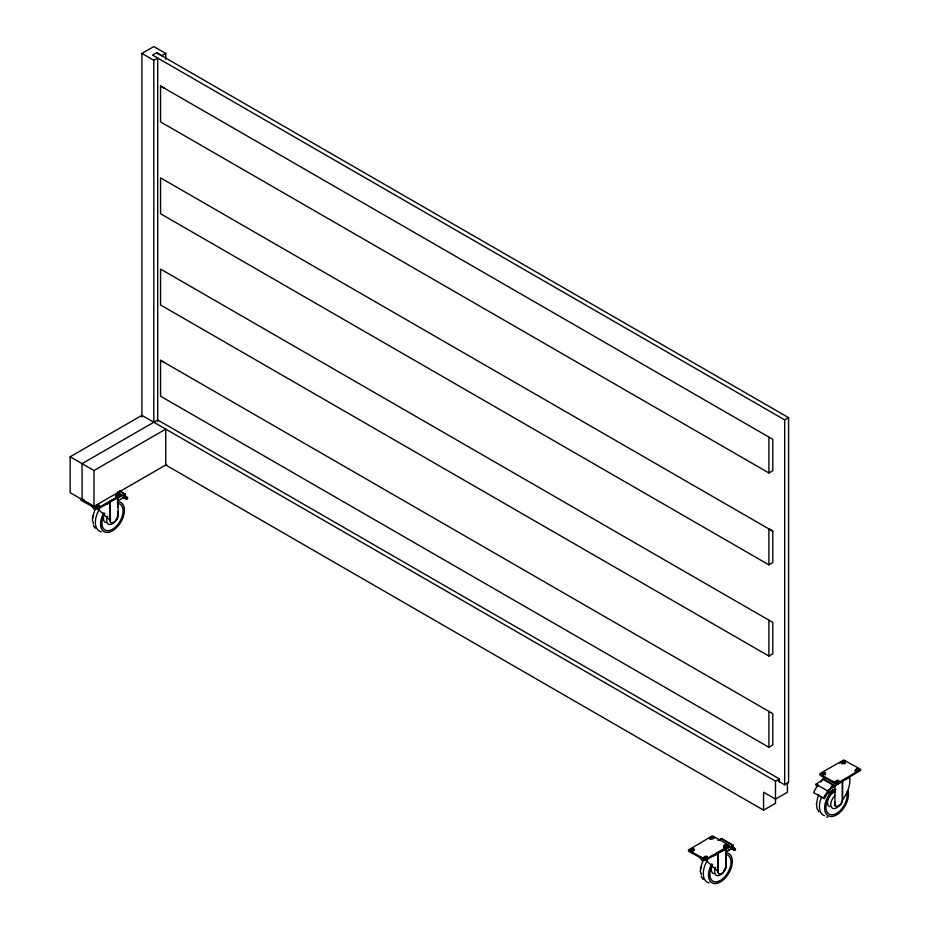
<?xml version="1.0" encoding="UTF-8"?>
<svg xmlns="http://www.w3.org/2000/svg" width="931" height="931" viewBox="0 0 931 931"><rect width="100%" height="100%" fill="white"/><g stroke="black" fill="none" stroke-linecap="round" stroke-linejoin="round"><path stroke-width="1.4" d="M117.76 507.162L117.772 497.631L125.115 494.233L124.917 496.735L125.266 494.186L119.482 490.846M112.034 522.978C122.729 520.08 115.921 504.66 117.9 497.573L125.266 494.186M725.691 858.289L725.691 848.63L720.745 851.039L733.197 845.325L732.837 847.873L725.819 852.028L732.709 847.792L733.046 845.371L721.734 838.843L719.291 839.971M725.819 858.37L725.68 868.623L722.852 872.824M842.427 780.562L842.299 801.172L840.518 804.535L836.713 806.735M92.344 520.51L92.797 515.739M700.263 871.649L700.729 866.877M117.888 513.551L117.236 518.567L114.92 521.697M719.454 851.807L725.819 848.711L725.68 867.483L723.771 871.916M842.543 780.644L848.548 777.839L842.555 780.644L842.555 800.183C842.415 803.406 838.761 808.294 835.316 806.13M123.195 497.491A18.317 10.578 -60 0 1 126.744 499.365L127.617 497.852L123.916 495.723M725.598 847.419L726.471 845.907M731.126 848.63A18.317 10.578 -60 0 1 734.675 850.503L735.548 848.991A18.12 10.462 -60 0 0 731.999 847.117M820.944 782.005L822.69 778.991L833.431 785.194L832.267 787.207M830.813 787.707L832.558 784.682M711.261 856.427L715.683 854.833L718.301 852.237L715.683 854.833L711.284 856.427M842.555 799.799C847.291 793.398 850.725 785.333 849.689 777.245M109.346 502.484L103.329 505.289L107.763 503.694L110.37 501.099M91.552 505.382L94.275 509.641M80.555 498.341L80.741 499.144L97.487 508.338L121.286 494.652L117.434 491.836M80.555 499.284L80.741 500.098L97.336 509.304L121.03 495.827L121.03 494.873M688.475 850.422L688.661 851.237L705.267 860.442L729.217 846.745L728.961 846.011L705.267 859.499L688.416 850.061L712.366 835.852L728.961 845.057L728.961 846.011M700.682 856.881L700.403 857.125A4.539 2.339 53.8 0 1 700.659 857.125M722.98 872.906L719.954 874.116M816.324 786.334L815.975 784.193L825.646 777.897M823.341 779.2L834.921 785.88L827.426 790.908L827.775 792.944L834.921 789.069L827.903 793.014L827.543 790.873L834.921 785.752L860.756 770.309M823.47 779.282L825.646 777.688M834.921 795.411L834.781 785.683L841.473 781.377M820.106 774.301L820.106 773.486L843.754 759.952L860.756 769.367L836.957 783.565L820.106 774.301L820.211 775.314L835.829 784.333L837.481 784.333M823.341 779.072L825.494 777.688M117.9 500.89L124.917 496.735M141.908 416.89L141.908 53.428L153.824 46.55L165.741 53.428L165.741 59.247M141.908 53.428L153.824 60.306L157.711 58.071L157.711 421.522M165.741 53.428L161.854 55.674L156.676 52.683L152.533 55.069L784.693 419.904L788.58 417.658L788.58 782.575L784.693 784.821L778.409 781.179M166.684 464.453L93.984 506.429L70.151 492.674L70.151 456.772L141.908 415.354L775.5 781.156L779.387 778.91L779.387 781.9M70.151 456.772L93.984 470.539L165.741 429.11L165.741 465L763.583 810.168L775.5 803.29L775.5 781.156M97.185 506.511L98.209 505.917M117.131 494.989L118.156 494.396M768.901 472.96L772.788 470.714L772.788 439.316L160.563 86.001L160.563 121.891L768.901 472.96L768.901 437.07M768.901 564.826L772.788 562.58L772.788 531.17L768.901 528.936L768.901 564.826L160.563 213.746L160.563 177.856L772.788 531.17M768.901 656.052L772.788 653.806L772.788 622.397L160.563 269.082L160.563 304.984L768.901 656.052L768.901 620.162M768.901 747.279L772.788 745.033L772.788 713.635L160.563 360.309L160.563 396.21L768.901 747.279L768.901 711.389M709.271 838.389L711.808 836.934M839.599 763.176L843.032 761.186A1.455 0.838 0 0 1 845.08 761.186A1.455 0.838 0 0 1 845.08 762.373L844.056 762.966A1.455 0.838 0 0 1 841.996 762.966A1.455 0.838 0 0 1 841.996 761.779M691.547 849.805L692.571 849.212M711.482 838.296L712.518 837.702M823.085 773.894L824.11 773.3M843.032 762.373L844.056 761.779M692.571 851.353L693.595 850.759M844.056 763.92L845.08 763.327M705.116 857.649L706.14 857.055M725.051 846.128L726.087 845.534M836.655 781.726L837.679 781.132M856.601 770.216L857.626 769.623M718.185 871.963L718.185 852.424L718.301 871.742L706.245 860.477M725.691 848.63L718.092 853.145L733.046 845.371M834.781 785.683L842.38 781.423M843.23 761.069L843.905 760.883M117.678 497.538L111.592 500.494L117.9 497.573L112.802 500.052M717.941 840.332L721.618 838.645L733.197 845.325M114.071 522.466L111.243 522.826M721.013 874.046L721.99 873.604M720.094 874.197L718.557 873.511M826.716 816.953L827.647 817.209M156.548 52.753L788.58 417.658M160.563 86.001L164.438 88.236M160.563 360.309L164.438 362.555M843.032 761.779L844.056 762.373M856.601 769.623L857.626 770.216M823.085 773.3L824.11 773.894M836.655 781.132L837.679 781.726M815.975 784.193L827.543 790.873M835.06 805.501C835.456 798.356 833.42 804.5 836.05 806.653M779.387 778.91L157.711 419.986L82.068 463.65L82.068 499.551M120.099 491.335L125.115 494.233M731.847 846.861L734.315 848.281M118.551 494.768L120.879 496.107M124.277 497.945L126.744 499.365M730.975 848.374L734.675 850.503M117.131 494.396L118.156 494.989M711.482 837.702L712.518 838.296M725.051 845.534L726.087 846.128M97.185 505.917L98.209 506.511M691.547 849.212L692.571 849.805M705.116 857.055L706.14 857.649M719.302 874.034L718.185 872.801M111.371 522.896L110.254 521.663M98.314 509.338L110.37 520.604L110.219 501.309L110.254 520.825M702.207 860.779L699.204 856.846M701.183 876.467L703.184 879.423M93.263 525.328L95.265 528.284M703.533 858.568L703.906 859.185A4.539 2.339 53.8 0 0 703.336 858.58M95.602 507.43L95.974 508.047A4.539 2.339 53.8 0 0 95.404 507.442M818.71 811.774L816.999 808.469L816.406 803.465M718.045 871.882L718.313 872.882M110.382 521.744L110.079 501.227M834.793 795.33L834.932 801.719M787.417 782.552L787.417 792.223L775.5 799.101L763.583 792.223L763.583 810.168M784.693 419.904L784.693 784.821M153.824 60.306L153.824 422.313M93.984 470.539L93.984 506.429M816.848 802.988A16.839 9.729 -60 0 1 818.861 794.725M824.447 815.649A18.713 10.8 -60 0 1 821.666 796.761M848.025 790.838A16.839 9.729 -60 0 1 839.785 812.554A16.839 9.729 -60 0 1 825.099 811.518A16.839 9.729 -60 0 1 833.338 789.802M829.684 806.595A8.181 4.725 -60 0 1 828.218 798.914A8.181 4.725 -60 0 1 835.282 791.85M839.774 804.884A8.181 4.725 -60 0 1 831.302 807.002A8.181 4.725 -60 0 1 834.991 795.644M846.756 791.99A14.966 8.647 -60 0 1 838.703 811.913A14.966 8.647 -60 0 1 826.065 808.864A14.966 8.647 -60 0 1 835.887 789.372M823.493 798.251A18.12 10.462 -60 0 1 828.264 790.756M818.396 785.054A18.12 10.462 -60 0 0 813.624 792.549L824.366 798.751A18.317 10.578 -60 0 1 828.52 792.002M825.366 774.662A1.455 0.838 0 0 1 825.145 774.836M825.518 774.033A1.455 0.838 0 0 0 823.085 773.649L822.061 774.243A1.455 0.838 0 0 0 821.677 775.058M837.376 783.402A1.455 0.838 0 0 1 835.631 783.274M835.247 782.459A1.455 0.838 0 0 1 835.631 782.087L836.655 781.493A1.455 0.838 0 0 1 838.715 781.493A1.455 0.838 0 0 1 838.715 782.68M845.464 762.955A1.455 0.838 0 0 0 844.778 762.012A1.455 0.838 0 0 0 843.032 762.14L841.996 762.733A1.455 0.838 0 0 0 841.996 763.92M858.882 770.984A1.455 0.838 0 0 1 858.65 771.159M859.034 770.356A1.455 0.838 0 0 0 856.601 769.972L855.566 770.565A1.455 0.838 0 0 0 855.193 771.38M727.03 852.947A16.839 9.729 -60 0 1 729.974 870.904A16.839 9.729 -60 0 1 712.82 883.17A16.839 9.729 -60 0 1 711.668 863.933M726.296 854.646A14.966 8.647 -60 0 1 728.915 870.601A14.966 8.647 -60 0 1 713.658 881.506A14.966 8.647 -60 0 1 712.646 864.41M725.854 862.746A8.181 4.725 -60 0 1 724.004 871.369M722.433 873.313A8.181 4.725 -60 0 1 715.881 874.965A8.181 4.725 -60 0 1 715.602 867.273M713.914 873.72A8.181 4.725 -60 0 1 712.32 865.376M709.178 882.902A18.713 10.8 -60 0 1 707.083 860.686M701.439 874.907A16.839 9.729 -60 0 1 700.822 872.475M700.775 868.914A16.839 9.729 -60 0 1 704.523 858.266M727.483 846.698A1.455 0.838 0 0 0 726.808 845.755A1.455 0.838 0 0 0 725.051 845.895L724.027 846.488A1.455 0.838 0 0 0 723.794 846.663M726.087 847.676A1.455 0.838 0 0 1 725.784 847.804M724.027 847.676A1.455 0.838 0 0 1 723.794 847.501M713.914 838.435A1.455 0.838 0 0 0 711.482 838.051L710.458 838.645A1.455 0.838 0 0 0 710.027 839.25M711.482 837.109A1.455 0.838 0 0 1 713.542 837.109A1.455 0.838 0 0 1 713.542 838.296L712.518 838.889A1.455 0.838 0 0 1 710.458 838.889A1.455 0.838 0 0 1 710.458 837.702M707.595 857.998A1.455 0.838 0 0 0 706.699 857.23A1.455 0.838 0 0 0 705.116 857.404L704.08 857.998A1.455 0.838 0 0 0 704.383 859.325M691.163 851.574A1.455 0.838 0 0 1 690.278 851.178M690.139 850.538A1.455 0.838 0 0 1 690.511 850.166L691.547 849.572A1.455 0.838 0 0 1 693.292 849.433A1.455 0.838 0 0 1 693.979 850.387M119.098 501.809A16.839 9.729 -60 0 1 122.042 519.766A16.839 9.729 -60 0 1 104.889 532.032A16.839 9.729 -60 0 1 103.737 512.795M118.365 503.508A14.966 8.647 -60 0 1 120.983 519.463A14.966 8.647 -60 0 1 105.738 530.367A14.966 8.647 -60 0 1 104.714 513.272M117.923 511.608A8.181 4.725 -60 0 1 116.084 520.243M114.501 522.175A8.181 4.725 -60 0 1 107.949 523.827A8.181 4.725 -60 0 1 107.682 516.135M105.994 522.582A8.181 4.725 -60 0 1 104.388 514.238M101.246 531.764A18.713 10.8 -60 0 1 99.152 509.548M93.507 523.769A16.839 9.729 -60 0 1 92.891 521.337M92.856 517.776A16.839 9.729 -60 0 1 94.287 511.841M94.776 510.642A16.839 9.729 -60 0 1 95.928 508.279M124.067 495.979A18.12 10.462 -60 0 1 127.617 497.852M119.18 495.944A1.455 0.838 0 0 0 119.18 494.757A1.455 0.838 0 0 0 117.131 494.757L116.096 495.35A1.455 0.838 0 0 0 115.723 495.723M116.398 496.665A1.455 0.838 0 0 1 115.875 496.363M99.664 506.86A1.455 0.838 0 0 0 98.767 506.092A1.455 0.838 0 0 0 97.185 506.266L96.161 506.86A1.455 0.838 0 0 0 96.463 508.186M83.988 499.482A1.455 0.838 0 0 1 83.243 499.482M82.359 499.086A1.455 0.838 0 0 1 82.207 498.457M97.185 505.324L96.161 505.917A1.455 0.838 0 0 0 96.161 507.104A1.455 0.838 0 0 0 98.209 507.104L99.245 506.511A1.455 0.838 0 0 0 99.245 505.324A1.455 0.838 0 0 0 97.185 505.324M117.131 493.802L116.096 494.396A1.455 0.838 0 0 0 116.096 495.583A1.455 0.838 0 0 0 118.156 495.583L119.18 494.989A1.455 0.838 0 0 0 119.18 493.802A1.455 0.838 0 0 0 117.131 493.802M691.547 848.618L690.511 849.212A1.455 0.838 0 0 0 690.511 850.399A1.455 0.838 0 0 0 692.571 850.399L693.595 849.805A1.455 0.838 0 0 0 693.595 848.618A1.455 0.838 0 0 0 691.547 848.618M823.085 772.707L822.061 773.3A1.455 0.838 0 0 0 822.061 774.487A1.455 0.838 0 0 0 824.11 774.487L825.145 773.894A1.455 0.838 0 0 0 825.145 772.707A1.455 0.838 0 0 0 823.085 772.707M705.116 856.462L704.08 857.055A1.455 0.838 0 0 0 704.08 858.242A1.455 0.838 0 0 0 706.14 858.242L707.164 857.649A1.455 0.838 0 0 0 707.164 856.462A1.455 0.838 0 0 0 705.116 856.462M725.051 844.941L724.027 845.534A1.455 0.838 0 0 0 724.027 846.721A1.455 0.838 0 0 0 726.087 846.721L727.111 846.128A1.455 0.838 0 0 0 727.111 844.941A1.455 0.838 0 0 0 725.051 844.941M836.655 780.539L835.631 781.132A1.455 0.838 0 0 0 835.631 782.319A1.455 0.838 0 0 0 837.679 782.319L838.715 781.726A1.455 0.838 0 0 0 838.715 780.539A1.455 0.838 0 0 0 836.655 780.539M856.601 769.029L855.566 769.623A1.455 0.838 0 0 0 855.566 770.81A1.455 0.838 0 0 0 857.626 770.81L858.65 770.216A1.455 0.838 0 0 0 858.65 769.029A1.455 0.838 0 0 0 856.601 769.029"/></g></svg>
